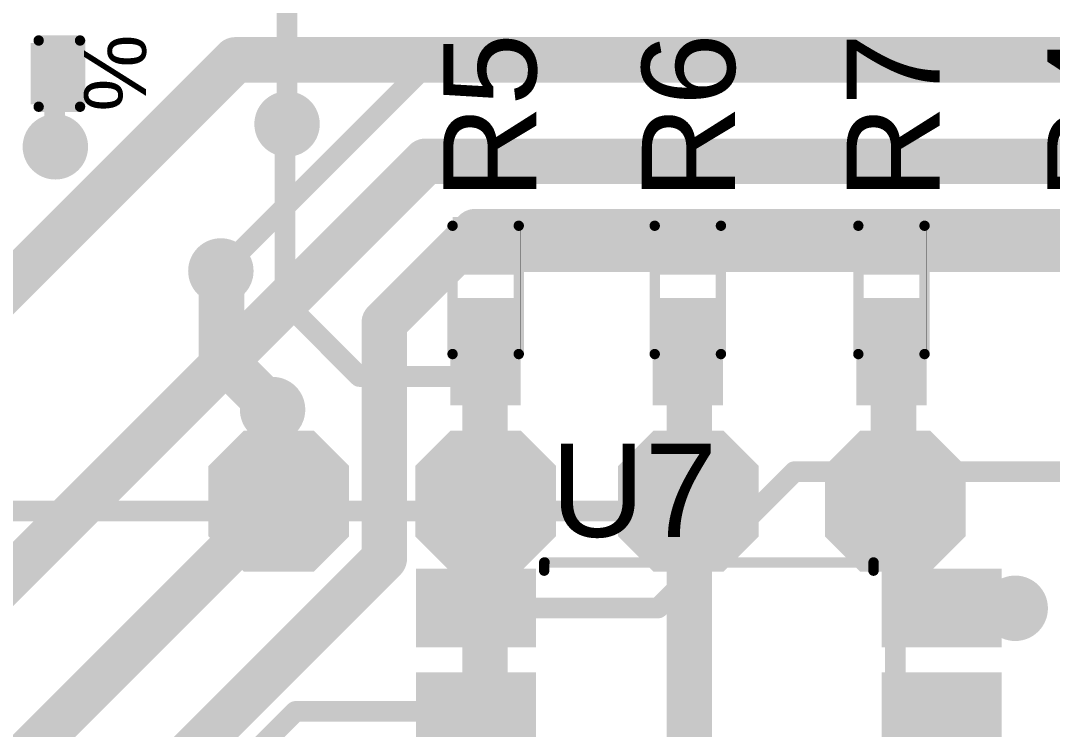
# Model space of a CAD drawing. Header units: millimetres. Extents: x -0.15 to 3.79, y -0.54 to 3.26.
# Drawn here: x 2.5222 to 3.021, y 2.0655 to 2.408 of the extents above; entities that cross this region are included whole.
import ezdxf

# ---------------------------------------------------------------- set-up
doc = ezdxf.new("R2010")
doc.units = ezdxf.units.MM
doc.header["$MEASUREMENT"] = 0
for name, color, linetype in [('BottomLayer', 5, 'Continuous'), ('BottomPaste', 16, 'Continuous'), ('BottomSolder', 6, 'Continuous'), ('TopLayer', 1, 'Continuous'), ('TopOverlay', 2, 'Continuous'), ('TopPaste', 8, 'Continuous'), ('TopSolder', 216, 'Continuous'), ('ViaHoleLayer', 16, 'Continuous')]:
    doc.layers.add(name, color=color, linetype=linetype)
doc.styles.add('Arial', font='', dxfattribs={"height": 0.2})
doc.styles.get('Arial').set_extended_font_data('Arial')

# ---------------------------------------------------------------- blocks, each defined once
blk = doc.blocks.new('16_SOIC_51')
at = {"layer": 'TopLayer'}
for points in [[(-0.025, 0.01496065), (0.025, 0.01496065), (0.025, -0.01496065), (-0.025, -0.01496065)], [(0.2001968, 0.01496065), (0.2501968, 0.01496065), (0.2501968, -0.01496065), (0.2001968, -0.01496065)], [(-0.025, -0.03503935), (0.025, -0.03503935), (0.025, -0.06496065), (-0.025, -0.06496065)], [(0.2001968, -0.03503935), (0.2501968, -0.03503935), (0.2501968, -0.06496065), (0.2001968, -0.06496065)], [(-0.025, -0.08503935), (0.025, -0.08503935), (0.025, -0.11496065), (-0.025, -0.11496065)], [(0.2001968, -0.08503935), (0.2501968, -0.08503935), (0.2501968, -0.11496065), (0.2001968, -0.11496065)], [(-0.025, -0.13503935), (0.025, -0.13503935), (0.025, -0.16496065), (-0.025, -0.16496065)], [(0.2001968, -0.13503935), (0.2501968, -0.13503935), (0.2501968, -0.16496065), (0.2001968, -0.16496065)], [(-0.025, -0.18503935), (0.025, -0.18503935), (0.025, -0.21496065), (-0.025, -0.21496065)], [(0.2001968, -0.18503935), (0.2501968, -0.18503935), (0.2501968, -0.21496065), (0.2001968, -0.21496065)], [(-0.025, -0.23503935), (0.025, -0.23503935), (0.025, -0.26496065), (-0.025, -0.26496065)], [(0.2001968, -0.23503935), (0.2501968, -0.23503935), (0.2501968, -0.26496065), (0.2001968, -0.26496065)], [(-0.025, -0.28503935), (0.025, -0.28503935), (0.025, -0.31496065), (-0.025, -0.31496065)], [(0.2001968, -0.28503935), (0.2501968, -0.28503935), (0.2501968, -0.31496065), (0.2001968, -0.31496065)], [(-0.025, -0.33503935), (0.025, -0.33503935), (0.025, -0.36496065), (-0.025, -0.36496065)], [(0.2001968, -0.33503935), (0.2501968, -0.33503935), (0.2501968, -0.36496065), (0.2001968, -0.36496065)]]:
    blk.add_hatch(color=1, dxfattribs=at).paths.add_polyline_path(points)
at = {"layer": 'TopOverlay'}
blk.add_hatch(color=2, dxfattribs=at).paths.add_polyline_path([(0.029, -0.01), (0.04, -0.01), (0.04, 0.008), (0.029, 0.008)])
at = {"layer": 'TopPaste'}
for points in [[(-0.025, 0.01496065), (0.025, 0.01496065), (0.025, -0.01496065), (-0.025, -0.01496065)], [(0.2001968, 0.01496065), (0.2501968, 0.01496065), (0.2501968, -0.01496065), (0.2001968, -0.01496065)], [(-0.025, -0.03503935), (0.025, -0.03503935), (0.025, -0.06496065), (-0.025, -0.06496065)], [(0.2001968, -0.03503935), (0.2501968, -0.03503935), (0.2501968, -0.06496065), (0.2001968, -0.06496065)], [(-0.025, -0.08503935), (0.025, -0.08503935), (0.025, -0.11496065), (-0.025, -0.11496065)], [(0.2001968, -0.08503935), (0.2501968, -0.08503935), (0.2501968, -0.11496065), (0.2001968, -0.11496065)], [(-0.025, -0.13503935), (0.025, -0.13503935), (0.025, -0.16496065), (-0.025, -0.16496065)], [(0.2001968, -0.13503935), (0.2501968, -0.13503935), (0.2501968, -0.16496065), (0.2001968, -0.16496065)], [(-0.025, -0.18503935), (0.025, -0.18503935), (0.025, -0.21496065), (-0.025, -0.21496065)], [(0.2001968, -0.18503935), (0.2501968, -0.18503935), (0.2501968, -0.21496065), (0.2001968, -0.21496065)], [(-0.025, -0.23503935), (0.025, -0.23503935), (0.025, -0.26496065), (-0.025, -0.26496065)], [(0.2001968, -0.23503935), (0.2501968, -0.23503935), (0.2501968, -0.26496065), (0.2001968, -0.26496065)], [(-0.025, -0.28503935), (0.025, -0.28503935), (0.025, -0.31496065), (-0.025, -0.31496065)], [(0.2001968, -0.28503935), (0.2501968, -0.28503935), (0.2501968, -0.31496065), (0.2001968, -0.31496065)], [(-0.025, -0.33503935), (0.025, -0.33503935), (0.025, -0.36496065), (-0.025, -0.36496065)], [(0.2001968, -0.33503935), (0.2501968, -0.33503935), (0.2501968, -0.36496065), (0.2001968, -0.36496065)]]:
    blk.add_hatch(color=8, dxfattribs=at).paths.add_polyline_path(points)
at = {"layer": 'TopSolder'}
for points in [[(-0.029, 0.01896065), (0.029, 0.01896065), (0.029, -0.01896065), (-0.029, -0.01896065)], [(0.1961968, 0.01896065), (0.2541968, 0.01896065), (0.2541968, -0.01896065), (0.1961968, -0.01896065)], [(-0.029, -0.03103935), (0.029, -0.03103935), (0.029, -0.06896065), (-0.029, -0.06896065)], [(0.1961968, -0.03103935), (0.2541968, -0.03103935), (0.2541968, -0.06896065), (0.1961968, -0.06896065)], [(-0.029, -0.08103935), (0.029, -0.08103935), (0.029, -0.11896065), (-0.029, -0.11896065)], [(0.1961968, -0.08103935), (0.2541968, -0.08103935), (0.2541968, -0.11896065), (0.1961968, -0.11896065)], [(-0.029, -0.13103935), (0.029, -0.13103935), (0.029, -0.16896065), (-0.029, -0.16896065)], [(0.1961968, -0.13103935), (0.2541968, -0.13103935), (0.2541968, -0.16896065), (0.1961968, -0.16896065)], [(-0.029, -0.18103935), (0.029, -0.18103935), (0.029, -0.21896065), (-0.029, -0.21896065)], [(0.1961968, -0.18103935), (0.2541968, -0.18103935), (0.2541968, -0.21896065), (0.1961968, -0.21896065)], [(-0.029, -0.23103935), (0.029, -0.23103935), (0.029, -0.26896065), (-0.029, -0.26896065)], [(0.1961968, -0.23103935), (0.2541968, -0.23103935), (0.2541968, -0.26896065), (0.1961968, -0.26896065)], [(-0.029, -0.28103935), (0.029, -0.28103935), (0.029, -0.31896065), (-0.029, -0.31896065)], [(0.1961968, -0.28103935), (0.2541968, -0.28103935), (0.2541968, -0.31896065), (0.1961968, -0.31896065)], [(-0.029, -0.33103935), (0.029, -0.33103935), (0.029, -0.36896065), (-0.029, -0.36896065)], [(0.1961968, -0.33103935), (0.2541968, -0.33103935), (0.2541968, -0.36896065), (0.1961968, -0.36896065)]]:
    blk.add_hatch(color=216, dxfattribs=at).paths.add_polyline_path(points)
at = {"layer": 'TopOverlay'}
for points, const_width in [([(0.033, 0.022), (0.033, 0.018)], 0.005), ([(0.192, 0.022), (0.033, 0.022)], 0.005), ([(0.1921968, 0.021937), (0.1921968, 0.018)], 0.005), ([(-0.031, 0.001), (-0.036, 0.006)], 0.007874), ([(-0.036, 0.006), (-0.036, -0.004)], 0.007874), ([(-0.031, 0.001), (-0.036, -0.004)], 0.007874), ([(0.033, -0.368), (0.033, -0.372)], 0.005), ([(0.1921968, -0.368), (0.1921968, -0.371937)], 0.005), ([(0.192, -0.372), (0.033, -0.372)], 0.005)]:
    blk.add_lwpolyline(points, dxfattribs=dict(at, const_width=const_width))
for points, const_width in [([(0.03175, 0.022, 1), (0.03425, 0.022, 1)], 0.0025), ([(0.03175, 0.022, 1), (0.03425, 0.022, 1)], 0.0025), ([(0.03175, 0.018, 1), (0.03425, 0.018, 1)], 0.0025), ([(0.19075, 0.022, 1), (0.19325, 0.022, 1)], 0.0025), ([(0.1909468, 0.021937, 1), (0.1934468, 0.021937, 1)], 0.0025), ([(0.1909468, 0.018, 1), (0.1934468, 0.018, 1)], 0.0025), ([(-0.0379685, 0.006, 1), (-0.0340315, 0.006, 1)], 0.003937), ([(-0.0379685, 0.006, 1), (-0.0340315, 0.006, 1)], 0.003937), ([(-0.0329685, 0.001, 1), (-0.0290315, 0.001, 1)], 0.003937), ([(-0.0329685, 0.001, 1), (-0.0290315, 0.001, 1)], 0.003937), ([(-0.0379685, -0.004, 1), (-0.0340315, -0.004, 1)], 0.003937), ([(-0.0379685, -0.004, 1), (-0.0340315, -0.004, 1)], 0.003937), ([(0.03175, -0.368, 1), (0.03425, -0.368, 1)], 0.0025), ([(0.1909468, -0.368, 1), (0.1934468, -0.368, 1)], 0.0025), ([(0.03175, -0.372, 1), (0.03425, -0.372, 1)], 0.0025), ([(0.03175, -0.372, 1), (0.03425, -0.372, 1)], 0.0025), ([(0.19075, -0.372, 1), (0.19325, -0.372, 1)], 0.0025), ([(0.1909468, -0.371937, 1), (0.1934468, -0.371937, 1)], 0.0025)]:
    blk.add_lwpolyline(points, format="xyb", close=True, dxfattribs=dict(at, const_width=const_width))
blk = doc.blocks.new('R___0402_95')
at = {"layer": 'TopLayer'}
for points in [[(-0.0275, -0.0125), (-0.0275, 0.0125), (-0.009499999999999998, 0.0125), (-0.009500000000000001, -0.0125)], [(0.009499999999999998, -0.0125), (0.009500000000000001, 0.0125), (0.0275, 0.0125), (0.0275, -0.0125)]]:
    blk.add_hatch(color=1, dxfattribs=at).paths.add_polyline_path(points)
at = {"layer": 'TopPaste'}
for points in [[(-0.0275, -0.0125), (-0.0275, 0.0125), (-0.009499999999999998, 0.0125), (-0.009500000000000001, -0.0125)], [(0.009499999999999998, -0.0125), (0.009500000000000001, 0.0125), (0.0275, 0.0125), (0.0275, -0.0125)]]:
    blk.add_hatch(color=8, dxfattribs=at).paths.add_polyline_path(points)
at = {"layer": 'TopSolder'}
for points in [[(-0.0296654, -0.0146654), (-0.0296654, 0.0146654), (-0.007334599999999998, 0.0146654), (-0.007334600000000002, -0.0146654)], [(0.007334599999999998, -0.0146654), (0.007334600000000002, 0.0146654), (0.0296654, 0.0146654), (0.0296654, -0.0146654)]]:
    blk.add_hatch(color=216, dxfattribs=at).paths.add_polyline_path(points)
at = {"layer": 'TopOverlay'}
for points, const_width in [([(-0.031, 0.016), (-0.031, -0.016)], 0.005), ([(-0.031, 0.016), (0.031, 0.016)], 0.005), ([(0.031, 0.016), (0.031, -0.016)], 0.005), ([(-0.031, -0.016), (0.031, -0.016)], 0.005), ([(-0.032, -0.017), (0.032, -0.017)], 0.000127)]:
    blk.add_lwpolyline(points, dxfattribs=dict(at, const_width=const_width))
for points, const_width in [([(-0.03225, 0.016, 1), (-0.02975, 0.016, 1)], 0.0025), ([(-0.03225, 0.016, 1), (-0.02975, 0.016, 1)], 0.0025), ([(0.02975, 0.016, 1), (0.03225, 0.016, 1)], 0.0025), ([(0.02975, 0.016, 1), (0.03225, 0.016, 1)], 0.0025), ([(-0.03225, -0.016, 1), (-0.02975, -0.016, 1)], 0.0025), ([(-0.03225, -0.016, 1), (-0.02975, -0.016, 1)], 0.0025), ([(0.02975, -0.016, 1), (0.03225, -0.016, 1)], 0.0025), ([(0.02975, -0.016, 1), (0.03225, -0.016, 1)], 0.0025), ([(-0.0320317, -0.017, 1), (-0.0319683, -0.017, 1)], 6.35e-05), ([(0.0319683, -0.017, 1), (0.0320317, -0.017, 1)], 6.35e-05)]:
    blk.add_lwpolyline(points, format="xyb", close=True, dxfattribs=dict(at, const_width=const_width))
blk = doc.blocks.new('R___0402_96')
at = {"layer": 'TopLayer'}
for points in [[(-0.0275, -0.0125), (-0.0275, 0.0125), (-0.009499999999999998, 0.0125), (-0.009500000000000001, -0.0125)], [(0.009499999999999998, -0.0125), (0.009500000000000001, 0.0125), (0.0275, 0.0125), (0.0275, -0.0125)]]:
    blk.add_hatch(color=1, dxfattribs=at).paths.add_polyline_path(points)
at = {"layer": 'TopPaste'}
for points in [[(-0.0275, -0.0125), (-0.0275, 0.0125), (-0.009499999999999998, 0.0125), (-0.009500000000000001, -0.0125)], [(0.009499999999999998, -0.0125), (0.009500000000000001, 0.0125), (0.0275, 0.0125), (0.0275, -0.0125)]]:
    blk.add_hatch(color=8, dxfattribs=at).paths.add_polyline_path(points)
at = {"layer": 'TopSolder'}
for points in [[(-0.0296654, -0.0146654), (-0.0296654, 0.0146654), (-0.007334599999999998, 0.0146654), (-0.007334600000000002, -0.0146654)], [(0.007334599999999998, -0.0146654), (0.007334600000000002, 0.0146654), (0.0296654, 0.0146654), (0.0296654, -0.0146654)]]:
    blk.add_hatch(color=216, dxfattribs=at).paths.add_polyline_path(points)
at = {"layer": 'TopOverlay'}
for points, const_width in [([(-0.031, 0.016), (-0.031, -0.016)], 0.005), ([(-0.031, 0.016), (0.031, 0.016)], 0.005), ([(0.031, 0.016), (0.031, -0.016)], 0.005), ([(-0.031, -0.016), (0.031, -0.016)], 0.005), ([(-0.032, -0.017), (0.032, -0.017)], 0.000127)]:
    blk.add_lwpolyline(points, dxfattribs=dict(at, const_width=const_width))
for points, const_width in [([(-0.03225, 0.016, 1), (-0.02975, 0.016, 1)], 0.0025), ([(-0.03225, 0.016, 1), (-0.02975, 0.016, 1)], 0.0025), ([(0.02975, 0.016, 1), (0.03225, 0.016, 1)], 0.0025), ([(0.02975, 0.016, 1), (0.03225, 0.016, 1)], 0.0025), ([(-0.03225, -0.016, 1), (-0.02975, -0.016, 1)], 0.0025), ([(-0.03225, -0.016, 1), (-0.02975, -0.016, 1)], 0.0025), ([(0.02975, -0.016, 1), (0.03225, -0.016, 1)], 0.0025), ([(0.02975, -0.016, 1), (0.03225, -0.016, 1)], 0.0025), ([(-0.0320317, -0.017, 1), (-0.0319683, -0.017, 1)], 6.35e-05), ([(0.0319683, -0.017, 1), (0.0320317, -0.017, 1)], 6.35e-05)]:
    blk.add_lwpolyline(points, format="xyb", close=True, dxfattribs=dict(at, const_width=const_width))
blk = doc.blocks.new('R___0402_97')
at = {"layer": 'TopLayer'}
for points in [[(-0.0275, -0.0125), (-0.0275, 0.0125), (-0.009499999999999998, 0.0125), (-0.009500000000000001, -0.0125)], [(0.009499999999999998, -0.0125), (0.009500000000000001, 0.0125), (0.0275, 0.0125), (0.0275, -0.0125)]]:
    blk.add_hatch(color=1, dxfattribs=at).paths.add_polyline_path(points)
at = {"layer": 'TopPaste'}
for points in [[(-0.0275, -0.0125), (-0.0275, 0.0125), (-0.009499999999999998, 0.0125), (-0.009500000000000001, -0.0125)], [(0.009499999999999998, -0.0125), (0.009500000000000001, 0.0125), (0.0275, 0.0125), (0.0275, -0.0125)]]:
    blk.add_hatch(color=8, dxfattribs=at).paths.add_polyline_path(points)
at = {"layer": 'TopSolder'}
for points in [[(-0.0296654, -0.0146654), (-0.0296654, 0.0146654), (-0.007334599999999998, 0.0146654), (-0.007334600000000002, -0.0146654)], [(0.007334599999999998, -0.0146654), (0.007334600000000002, 0.0146654), (0.0296654, 0.0146654), (0.0296654, -0.0146654)]]:
    blk.add_hatch(color=216, dxfattribs=at).paths.add_polyline_path(points)
at = {"layer": 'TopOverlay'}
for points, const_width in [([(-0.031, 0.016), (-0.031, -0.016)], 0.005), ([(-0.031, 0.016), (0.031, 0.016)], 0.005), ([(0.031, 0.016), (0.031, -0.016)], 0.005), ([(-0.031, -0.016), (0.031, -0.016)], 0.005), ([(-0.032, -0.017), (0.032, -0.017)], 0.000127)]:
    blk.add_lwpolyline(points, dxfattribs=dict(at, const_width=const_width))
for points, const_width in [([(-0.03225, 0.016, 1), (-0.02975, 0.016, 1)], 0.0025), ([(-0.03225, 0.016, 1), (-0.02975, 0.016, 1)], 0.0025), ([(0.02975, 0.016, 1), (0.03225, 0.016, 1)], 0.0025), ([(0.02975, 0.016, 1), (0.03225, 0.016, 1)], 0.0025), ([(-0.03225, -0.016, 1), (-0.02975, -0.016, 1)], 0.0025), ([(-0.03225, -0.016, 1), (-0.02975, -0.016, 1)], 0.0025), ([(0.02975, -0.016, 1), (0.03225, -0.016, 1)], 0.0025), ([(0.02975, -0.016, 1), (0.03225, -0.016, 1)], 0.0025), ([(-0.0320317, -0.017, 1), (-0.0319683, -0.017, 1)], 6.35e-05), ([(0.0319683, -0.017, 1), (0.0320317, -0.017, 1)], 6.35e-05)]:
    blk.add_lwpolyline(points, format="xyb", close=True, dxfattribs=dict(at, const_width=const_width))
blk = doc.blocks.new('T__________B_121')
at = {"layer": 'BottomLayer'}
blk.add_hatch(color=5, dxfattribs=at).paths.add_polyline_path([(0.015, 0.03), (-0.015, 0.03), (-0.03, 0.015), (-0.03, -0.015), (-0.015, -0.03), (0.015, -0.03), (0.03, -0.015), (0.03, 0.015)])
at = {"layer": 'BottomPaste'}
blk.add_hatch(color=16, dxfattribs=at).paths.add_polyline_path([(0.015, 0.03), (-0.015, 0.03), (-0.03, 0.015), (-0.03, -0.015), (-0.015, -0.03), (0.015, -0.03), (0.03, -0.015), (0.03, 0.015)])
at = {"layer": 'BottomSolder'}
blk.add_hatch(color=6, dxfattribs=at).paths.add_polyline_path([(0.017, 0.034), (-0.017, 0.034), (-0.034, 0.017), (-0.034, -0.017), (-0.017, -0.034), (0.017, -0.034), (0.034, -0.017), (0.034, 0.017)])
blk = doc.blocks.new('T__________B_124')
at = {"layer": 'BottomLayer'}
blk.add_hatch(color=5, dxfattribs=at).paths.add_polyline_path([(0.015, 0.03), (-0.015, 0.03), (-0.03, 0.015), (-0.03, -0.015), (-0.015, -0.03), (0.015, -0.03), (0.03, -0.015), (0.03, 0.015)])
at = {"layer": 'BottomPaste'}
blk.add_hatch(color=16, dxfattribs=at).paths.add_polyline_path([(0.015, 0.03), (-0.015, 0.03), (-0.03, 0.015), (-0.03, -0.015), (-0.015, -0.03), (0.015, -0.03), (0.03, -0.015), (0.03, 0.015)])
at = {"layer": 'BottomSolder'}
blk.add_hatch(color=6, dxfattribs=at).paths.add_polyline_path([(0.017, 0.034), (-0.017, 0.034), (-0.034, 0.017), (-0.034, -0.017), (-0.017, -0.034), (0.017, -0.034), (0.034, -0.017), (0.034, 0.017)])
blk = doc.blocks.new('T__________B_125')
at = {"layer": 'BottomLayer'}
blk.add_hatch(color=5, dxfattribs=at).paths.add_polyline_path([(0.015, 0.03), (-0.015, 0.03), (-0.03, 0.015), (-0.03, -0.015), (-0.015, -0.03), (0.015, -0.03), (0.03, -0.015), (0.03, 0.015)])
at = {"layer": 'BottomPaste'}
blk.add_hatch(color=16, dxfattribs=at).paths.add_polyline_path([(0.015, 0.03), (-0.015, 0.03), (-0.03, 0.015), (-0.03, -0.015), (-0.015, -0.03), (0.015, -0.03), (0.03, -0.015), (0.03, 0.015)])
at = {"layer": 'BottomSolder'}
blk.add_hatch(color=6, dxfattribs=at).paths.add_polyline_path([(0.017, 0.034), (-0.017, 0.034), (-0.034, 0.017), (-0.034, -0.017), (-0.017, -0.034), (0.017, -0.034), (0.034, -0.017), (0.034, 0.017)])
blk = doc.blocks.new('T__________B_126')
at = {"layer": 'BottomLayer'}
blk.add_hatch(color=5, dxfattribs=at).paths.add_polyline_path([(0.015, 0.03), (-0.015, 0.03), (-0.03, 0.015), (-0.03, -0.015), (-0.015, -0.03), (0.015, -0.03), (0.03, -0.015), (0.03, 0.015)])
at = {"layer": 'BottomPaste'}
blk.add_hatch(color=16, dxfattribs=at).paths.add_polyline_path([(0.015, 0.03), (-0.015, 0.03), (-0.03, 0.015), (-0.03, -0.015), (-0.015, -0.03), (0.015, -0.03), (0.03, -0.015), (0.03, 0.015)])
at = {"layer": 'BottomSolder'}
blk.add_hatch(color=6, dxfattribs=at).paths.add_polyline_path([(0.017, 0.034), (-0.017, 0.034), (-0.034, 0.017), (-0.034, -0.017), (-0.017, -0.034), (0.017, -0.034), (0.034, -0.017), (0.034, 0.017)])
blk = doc.blocks.new('C___0402_160')
at = {"layer": 'TopLayer'}
for points in [[(-0.0275, -0.0125), (-0.0275, 0.0125), (-0.009499999999999998, 0.0125), (-0.009500000000000001, -0.0125)], [(0.009499999999999998, -0.0125), (0.009500000000000001, 0.0125), (0.0275, 0.0125), (0.0275, -0.0125)]]:
    blk.add_hatch(color=1, dxfattribs=at).paths.add_polyline_path(points)
at = {"layer": 'TopPaste'}
for points in [[(-0.0275, -0.0125), (-0.0275, 0.0125), (-0.009499999999999998, 0.0125), (-0.009500000000000001, -0.0125)], [(0.009499999999999998, -0.0125), (0.009500000000000001, 0.0125), (0.0275, 0.0125), (0.0275, -0.0125)]]:
    blk.add_hatch(color=8, dxfattribs=at).paths.add_polyline_path(points)
at = {"layer": 'TopSolder'}
for points in [[(-0.0298622, -0.0148622), (-0.0298622, 0.0148622), (-0.007137799999999999, 0.0148622), (-0.007137800000000001, -0.0148622)], [(0.007137799999999999, -0.0148622), (0.007137800000000001, 0.0148622), (0.0298622, 0.0148622), (0.0298622, -0.0148622)]]:
    blk.add_hatch(color=216, dxfattribs=at).paths.add_polyline_path(points)
at = {"layer": 'TopOverlay', "const_width": 0.005}
for points in [[(-0.011, 0.016), (-0.031, 0.016)], [(-0.031, 0.016), (-0.031, -0.016)], [(0.031, 0.016), (0.011, 0.016)], [(0.031, 0.016), (0.031, -0.016)], [(-0.011, -0.016), (-0.031, -0.016)], [(0.031, -0.016), (0.011, -0.016)]]:
    blk.add_lwpolyline(points, dxfattribs=at)
at = {"layer": 'TopOverlay', "const_width": 0.0025}
for points in [[(-0.03225, 0.016, 1), (-0.02975, 0.016, 1)], [(-0.03225, 0.016, 1), (-0.02975, 0.016, 1)], [(-0.01225, 0.016, 1), (-0.00975, 0.016, 1)], [(0.00975, 0.016, 1), (0.01225, 0.016, 1)], [(0.02975, 0.016, 1), (0.03225, 0.016, 1)], [(0.02975, 0.016, 1), (0.03225, 0.016, 1)], [(-0.03225, -0.016, 1), (-0.02975, -0.016, 1)], [(-0.03225, -0.016, 1), (-0.02975, -0.016, 1)], [(-0.01225, -0.016, 1), (-0.00975, -0.016, 1)], [(0.00975, -0.016, 1), (0.01225, -0.016, 1)], [(0.02975, -0.016, 1), (0.03225, -0.016, 1)], [(0.02975, -0.016, 1), (0.03225, -0.016, 1)]]:
    blk.add_lwpolyline(points, format="xyb", close=True, dxfattribs=at)

msp = doc.modelspace()

# ---------------------------------------------------------------- hatches: boundary and pattern name
at = {"layer": 'BottomLayer'}
h = msp.add_hatch(color=5, dxfattribs=at)
edge = h.paths.add_edge_path()
edge.add_arc((2.651, 2.358), 0.011811, 0, 360)
h = msp.add_hatch(color=5, dxfattribs=at)
edge = h.paths.add_edge_path()
edge.add_arc((2.539, 2.347), 0.011811, 0, 360)
h = msp.add_hatch(color=5, dxfattribs=at)
edge = h.paths.add_edge_path()
edge.add_arc((2.619, 2.287), 0.011811, 0, 360)
h = msp.add_hatch(color=5, dxfattribs=at)
edge = h.paths.add_edge_path()
edge.add_arc((2.747, 2.236), 0.011811, 0, 360)
h = msp.add_hatch(color=5, dxfattribs=at)
edge = h.paths.add_edge_path()
edge.add_arc((2.8454251, 2.236), 0.011811, 0, 360)
h = msp.add_hatch(color=5, dxfattribs=at)
edge = h.paths.add_edge_path()
edge.add_arc((2.9438503, 2.236), 0.011811, 0, 360)
h = msp.add_hatch(color=5, dxfattribs=at)
edge = h.paths.add_edge_path()
edge.add_arc((2.644, 2.22), 0.011811, 0, 360)
h = msp.add_hatch(color=5, dxfattribs=at)
edge = h.paths.add_edge_path()
edge.add_arc((3.003, 2.124), 0.011811, 0, 360)
at = {"layer": 'BottomSolder'}
h = msp.add_hatch(color=6, dxfattribs=at)
edge = h.paths.add_edge_path()
edge.add_arc((2.651, 2.358), 0.015811, 0, 360)
h = msp.add_hatch(color=6, dxfattribs=at)
edge = h.paths.add_edge_path()
edge.add_arc((2.539, 2.347), 0.015811, 0, 360)
h = msp.add_hatch(color=6, dxfattribs=at)
edge = h.paths.add_edge_path()
edge.add_arc((2.619, 2.287), 0.015811, 0, 360)
h = msp.add_hatch(color=6, dxfattribs=at)
edge = h.paths.add_edge_path()
edge.add_arc((2.747, 2.236), 0.015811, 0, 360)
h = msp.add_hatch(color=6, dxfattribs=at)
edge = h.paths.add_edge_path()
edge.add_arc((2.8454251, 2.236), 0.015811, 0, 360)
h = msp.add_hatch(color=6, dxfattribs=at)
edge = h.paths.add_edge_path()
edge.add_arc((2.9438503, 2.236), 0.015811, 0, 360)
h = msp.add_hatch(color=6, dxfattribs=at)
edge = h.paths.add_edge_path()
edge.add_arc((2.644, 2.22), 0.015811, 0, 360)
h = msp.add_hatch(color=6, dxfattribs=at)
edge = h.paths.add_edge_path()
edge.add_arc((3.003, 2.124), 0.015811, 0, 360)
at = {"layer": 'TopLayer'}
h = msp.add_hatch(color=1, dxfattribs=at)
edge = h.paths.add_edge_path()
edge.add_arc((2.651, 2.358), 0.011811, 0, 360)
h = msp.add_hatch(color=1, dxfattribs=at)
edge = h.paths.add_edge_path()
edge.add_arc((2.539, 2.347), 0.011811, 0, 360)
for points in [[(2.731, 2.2864685), (3.256, 2.2864685), (3.256, 2.3129999), (2.731, 2.3129999)], [(2.73, 2.222), (2.764, 2.222), (2.764, 2.2739684), (2.73, 2.2739684)], [(2.8277342, 2.222), (2.8617342, 2.222), (2.8617342, 2.2739684), (2.8277342, 2.2739684)], [(2.9261594, 2.222), (2.9601594, 2.222), (2.9601594, 2.2739684), (2.9261594, 2.2739684)]]:
    msp.add_hatch(color=1, dxfattribs=at).paths.add_polyline_path(points)
h = msp.add_hatch(color=1, dxfattribs=at)
edge = h.paths.add_edge_path()
edge.add_arc((2.619, 2.287), 0.011811, 0, 360)
h = msp.add_hatch(color=1, dxfattribs=at)
edge = h.paths.add_edge_path()
edge.add_arc((2.747, 2.236), 0.011811, 0, 360)
h = msp.add_hatch(color=1, dxfattribs=at)
edge = h.paths.add_edge_path()
edge.add_arc((2.8454251, 2.236), 0.011811, 0, 360)
h = msp.add_hatch(color=1, dxfattribs=at)
edge = h.paths.add_edge_path()
edge.add_arc((2.9438503, 2.236), 0.011811, 0, 360)
h = msp.add_hatch(color=1, dxfattribs=at)
edge = h.paths.add_edge_path()
edge.add_arc((2.644, 2.22), 0.011811, 0, 360)
h = msp.add_hatch(color=1, dxfattribs=at)
edge = h.paths.add_edge_path()
edge.add_arc((3.003, 2.124), 0.011811, 0, 360)
at = {"layer": 'TopSolder'}
h = msp.add_hatch(color=216, dxfattribs=at)
edge = h.paths.add_edge_path()
edge.add_arc((2.651, 2.358), 0.015811, 0, 360)
h = msp.add_hatch(color=216, dxfattribs=at)
edge = h.paths.add_edge_path()
edge.add_arc((2.539, 2.347), 0.015811, 0, 360)
h = msp.add_hatch(color=216, dxfattribs=at)
edge = h.paths.add_edge_path()
edge.add_arc((2.619, 2.287), 0.015811, 0, 360)
h = msp.add_hatch(color=216, dxfattribs=at)
edge = h.paths.add_edge_path()
edge.add_arc((2.747, 2.236), 0.015811, 0, 360)
h = msp.add_hatch(color=216, dxfattribs=at)
edge = h.paths.add_edge_path()
edge.add_arc((2.8454251, 2.236), 0.015811, 0, 360)
h = msp.add_hatch(color=216, dxfattribs=at)
edge = h.paths.add_edge_path()
edge.add_arc((2.9438503, 2.236), 0.015811, 0, 360)
h = msp.add_hatch(color=216, dxfattribs=at)
edge = h.paths.add_edge_path()
edge.add_arc((2.644, 2.22), 0.015811, 0, 360)
h = msp.add_hatch(color=216, dxfattribs=at)
edge = h.paths.add_edge_path()
edge.add_arc((3.003, 2.124), 0.015811, 0, 360)
at = {"layer": 'ViaHoleLayer'}
h = msp.add_hatch(color=16, dxfattribs=at)
edge = h.paths.add_edge_path()
edge.add_arc((2.651, 2.358), 0.0059055, 0, 360)
h = msp.add_hatch(color=16, dxfattribs=at)
edge = h.paths.add_edge_path()
edge.add_arc((2.539, 2.347), 0.0059055, 0, 360)
h = msp.add_hatch(color=16, dxfattribs=at)
edge = h.paths.add_edge_path()
edge.add_arc((2.619, 2.287), 0.0059055, 0, 360)
h = msp.add_hatch(color=16, dxfattribs=at)
edge = h.paths.add_edge_path()
edge.add_arc((2.747, 2.236), 0.0059055, 0, 360)
h = msp.add_hatch(color=16, dxfattribs=at)
edge = h.paths.add_edge_path()
edge.add_arc((2.8454251, 2.236), 0.0059055, 0, 360)
h = msp.add_hatch(color=16, dxfattribs=at)
edge = h.paths.add_edge_path()
edge.add_arc((2.9438503, 2.236), 0.0059055, 0, 360)
h = msp.add_hatch(color=16, dxfattribs=at)
edge = h.paths.add_edge_path()
edge.add_arc((2.644, 2.22), 0.0059055, 0, 360)
h = msp.add_hatch(color=16, dxfattribs=at)
edge = h.paths.add_edge_path()
edge.add_arc((3.003, 2.124), 0.0059055, 0, 360)

# ---------------------------------------------------------------- linework, layer by layer
at = {"layer": 'BottomLayer'}
for points, const_width in [([(2.651, 2.358), (2.651, 2.679)], 0.01), ([(2.619, 2.287), (2.725, 2.393)], 0.01), ([(2.725, 2.393), (3.4500001, 2.393)], 0.01), ([(2.417, 2.039), (2.718, 2.34)], 0.022), ([(2.718, 2.34), (3.2012422, 2.34)], 0.022), ([(2.698, 2.262), (2.742, 2.306)], 0.022), ([(2.742, 2.306), (3.117132, 2.306)], 0.022), ([(2.698, 2.148), (2.698, 2.262)], 0.022), ([(2.7466897, 2.2356897), (2.747, 2.236)], 0.022), ([(2.7466897, 2.178462), (2.7466897, 2.2356897)], 0.022), ([(2.8454251, 2.1781974), (2.8454251, 2.2355611)], 0.022), ([(2.9438503, 2.236), (2.9441606, 2.2356897)], 0.022), ([(2.9441606, 2.1766117), (2.9441606, 2.2356897)], 0.022), ([(2.644, 2.22), (2.6443103, 2.2196897)], 0.022), ([(2.6443103, 2.178462), (2.6443103, 2.2196897)], 0.022), ([(2.4652277, 1.994), (2.647, 2.1757723)], 0.022), ([(2.6443103, 2.178462), (2.647, 2.1757723)], 0.022), ([(2.744, 2.1757723), (2.7466897, 2.178462)], 0.022), ([(2.7466897, 1.8153103), (2.7466897, 2.1757723)], 0.022), ([(2.843, 2.1757723), (2.8454251, 2.1781974)], 0.022), ([(2.843, 2.1757723), (2.8454251, 2.1733472)], 0.022), ([(2.9441606, 2.1766117), (2.945, 2.1757723)], 0.022), ([(2.8454251, 1.8395749), (2.8454251, 2.1733472)], 0.022), ([(2.945, 1.9024389), (2.945, 2.1757723)], 0.01), ([(2.494, 1.944), (2.698, 2.148)], 0.022)]:
    msp.add_lwpolyline(points, dxfattribs=dict(at, const_width=const_width))
for points, const_width in [([(2.7225, 2.393, 1), (2.7275, 2.393, 1)], 0.005), ([(2.7225, 2.393, 1), (2.7275, 2.393, 1)], 0.005), ([(2.6485, 2.358, 1), (2.6535, 2.358, 1)], 0.005), ([(2.7125, 2.34, 1), (2.7235, 2.34, 1)], 0.011), ([(2.7125, 2.34, 1), (2.7235, 2.34, 1)], 0.011), ([(2.7365, 2.306, 1), (2.7475, 2.306, 1)], 0.011), ([(2.7365, 2.306, 1), (2.7475, 2.306, 1)], 0.011), ([(2.6165, 2.287, 1), (2.6215, 2.287, 1)], 0.005), ([(2.6925, 2.262, 1), (2.7035, 2.262, 1)], 0.011), ([(2.6925, 2.262, 1), (2.7035, 2.262, 1)], 0.011), ([(2.7411897, 2.2356897, 1), (2.7521897, 2.2356897, 1)], 0.011), ([(2.7411897, 2.2356897, 1), (2.7521897, 2.2356897, 1)], 0.011), ([(2.7415, 2.236, 1), (2.7525, 2.236, 1)], 0.011), ([(2.8399251, 2.2355611, 1), (2.8509251, 2.2355611, 1)], 0.011), ([(2.9383503, 2.236, 1), (2.9493503, 2.236, 1)], 0.011), ([(2.9386606, 2.2356897, 1), (2.9496606, 2.2356897, 1)], 0.011), ([(2.9386606, 2.2356897, 1), (2.9496606, 2.2356897, 1)], 0.011), ([(2.6385, 2.22, 1), (2.6495, 2.22, 1)], 0.011), ([(2.6388103, 2.2196897, 1), (2.6498103, 2.2196897, 1)], 0.011), ([(2.6388103, 2.2196897, 1), (2.6498103, 2.2196897, 1)], 0.011), ([(2.6388103, 2.178462, 1), (2.6498103, 2.178462, 1)], 0.011), ([(2.6388103, 2.178462, 1), (2.6498103, 2.178462, 1)], 0.011), ([(2.6415, 2.1757723, 1), (2.6525, 2.1757723, 1)], 0.011), ([(2.6415, 2.1757723, 1), (2.6525, 2.1757723, 1)], 0.011), ([(2.7385, 2.1757723, 1), (2.7495, 2.1757723, 1)], 0.011), ([(2.7411897, 2.178462, 1), (2.7521897, 2.178462, 1)], 0.011), ([(2.7411897, 2.178462, 1), (2.7521897, 2.178462, 1)], 0.011), ([(2.7411897, 2.1757723, 1), (2.7521897, 2.1757723, 1)], 0.011), ([(2.8375, 2.1757723, 1), (2.8485, 2.1757723, 1)], 0.011), ([(2.8375, 2.1757723, 1), (2.8485, 2.1757723, 1)], 0.011), ([(2.8399251, 2.1781974, 1), (2.8509251, 2.1781974, 1)], 0.011), ([(2.8399251, 2.1781974, 1), (2.8509251, 2.1781974, 1)], 0.011), ([(2.9386606, 2.1766117, 1), (2.9496606, 2.1766117, 1)], 0.011), ([(2.9386606, 2.1766117, 1), (2.9496606, 2.1766117, 1)], 0.011), ([(2.9395, 2.1757723, 1), (2.9505, 2.1757723, 1)], 0.011), ([(2.8399251, 2.1733472, 1), (2.8509251, 2.1733472, 1)], 0.011), ([(2.8399251, 2.1733472, 1), (2.8509251, 2.1733472, 1)], 0.011), ([(2.9425, 2.1757723, 1), (2.9475, 2.1757723, 1)], 0.005), ([(2.6925, 2.148, 1), (2.7035, 2.148, 1)], 0.011), ([(2.6925, 2.148, 1), (2.7035, 2.148, 1)], 0.011)]:
    msp.add_lwpolyline(points, format="xyb", close=True, dxfattribs=dict(at, const_width=const_width))
at = {"layer": 'TopLayer'}
for points, const_width in [([(2.466, 2.229), (2.626, 2.389)], 0.022), ([(2.626, 2.389), (3.22, 2.389)], 0.022), ([(2.5384311, 2.3823612), (2.5387155, 2.3820768)], 0.01), ([(2.5387155, 2.3472845), (2.5387155, 2.3820768)], 0.01), ([(2.65, 2.357), (2.651, 2.358)], 0.01), ([(2.65, 2.2720001), (2.65, 2.357)], 0.01), ([(2.5387155, 2.3472845), (2.539, 2.347)], 0.01), ([(2.619, 2.287), (2.6193103, 2.2866897)], 0.022), ([(2.6193103, 2.2451286), (2.6193103, 2.2866897)], 0.022), ([(2.65, 2.2720001), (2.6860001, 2.236)], 0.01), ([(2.6193103, 2.2451286), (2.644, 2.2204389)], 0.022), ([(2.6860001, 2.236), (2.747, 2.236)], 0.01), ([(2.8454251, 2.1964632), (2.8454251, 2.236)], 0.01), ([(2.644, 2.22), (2.644, 2.2204389)], 0.022), ([(2.8199619, 2.171), (2.8454251, 2.1964632)], 0.01), ([(2.8303931, 2.1241654), (2.8962277, 2.19)], 0.01), ([(2.8962277, 2.19), (3.078, 2.19)], 0.01), ([(2.505, 2.171), (2.8199619, 2.171)], 0.01), ([(2.967498, 2.1241654), (2.9675807, 2.1240827)], 0.022), ([(2.9675807, 2.1240827), (3.0029173, 2.1240827)], 0.022), ([(3.0029173, 2.1240827), (3.003, 2.124)], 0.022), ([(2.7423012, 2.1241654), (2.8303931, 2.1241654)], 0.01), ([(2.309, 1.7280866), (2.6550788, 2.0741654)], 0.01), ([(2.6550788, 2.0741654), (2.7423012, 2.0741654)], 0.01)]:
    msp.add_lwpolyline(points, dxfattribs=dict(at, const_width=const_width))
for points, const_width in [([(2.6205, 2.389, 1), (2.6315, 2.389, 1)], 0.011), ([(2.6205, 2.389, 1), (2.6315, 2.389, 1)], 0.011), ([(2.5359311, 2.3823612, 1), (2.5409311, 2.3823612, 1)], 0.005), ([(2.5362155, 2.3820768, 1), (2.5412155, 2.3820768, 1)], 0.005), ([(2.5362155, 2.3820768, 1), (2.5412155, 2.3820768, 1)], 0.005), ([(2.6475, 2.357, 1), (2.6525, 2.357, 1)], 0.005), ([(2.6475, 2.357, 1), (2.6525, 2.357, 1)], 0.005), ([(2.6485, 2.358, 1), (2.6535, 2.358, 1)], 0.005), ([(2.5362155, 2.3472845, 1), (2.5412155, 2.3472845, 1)], 0.005), ([(2.5362155, 2.3472845, 1), (2.5412155, 2.3472845, 1)], 0.005), ([(2.5365, 2.347, 1), (2.5415, 2.347, 1)], 0.005), ([(2.6135, 2.287, 1), (2.6245, 2.287, 1)], 0.011), ([(2.6138103, 2.2866897, 1), (2.6248103, 2.2866897, 1)], 0.011), ([(2.6138103, 2.2866897, 1), (2.6248103, 2.2866897, 1)], 0.011), ([(2.6475, 2.2720001, 1), (2.6525, 2.2720001, 1)], 0.005), ([(2.6475, 2.2720001, 1), (2.6525, 2.2720001, 1)], 0.005), ([(2.6138103, 2.2451286, 1), (2.6248103, 2.2451286, 1)], 0.011), ([(2.6138103, 2.2451286, 1), (2.6248103, 2.2451286, 1)], 0.011), ([(2.6835001, 2.236, 1), (2.6885001, 2.236, 1)], 0.005), ([(2.6835001, 2.236, 1), (2.6885001, 2.236, 1)], 0.005), ([(2.7445, 2.236, 1), (2.7495, 2.236, 1)], 0.005), ([(2.8429251, 2.236, 1), (2.8479251, 2.236, 1)], 0.005), ([(2.6385, 2.2204389, 1), (2.6495, 2.2204389, 1)], 0.011), ([(2.6385, 2.2204389, 1), (2.6495, 2.2204389, 1)], 0.011), ([(2.6385, 2.22, 1), (2.6495, 2.22, 1)], 0.011), ([(2.8429251, 2.1964632, 1), (2.8479251, 2.1964632, 1)], 0.005), ([(2.8429251, 2.1964632, 1), (2.8479251, 2.1964632, 1)], 0.005), ([(2.8937277, 2.19, 1), (2.8987277, 2.19, 1)], 0.005), ([(2.8937277, 2.19, 1), (2.8987277, 2.19, 1)], 0.005), ([(2.8174619, 2.171, 1), (2.8224619, 2.171, 1)], 0.005), ([(2.8174619, 2.171, 1), (2.8224619, 2.171, 1)], 0.005), ([(2.961998, 2.1241654, 1), (2.972998, 2.1241654, 1)], 0.011), ([(2.9620807, 2.1240827, 1), (2.9730807, 2.1240827, 1)], 0.011), ([(2.9620807, 2.1240827, 1), (2.9730807, 2.1240827, 1)], 0.011), ([(2.9974173, 2.1240827, 1), (3.0084173, 2.1240827, 1)], 0.011), ([(2.9974173, 2.1240827, 1), (3.0084173, 2.1240827, 1)], 0.011), ([(2.9975, 2.124, 1), (3.0085, 2.124, 1)], 0.011), ([(2.7398012, 2.1241654, 1), (2.7448012, 2.1241654, 1)], 0.005), ([(2.8278931, 2.1241654, 1), (2.8328931, 2.1241654, 1)], 0.005), ([(2.8278931, 2.1241654, 1), (2.8328931, 2.1241654, 1)], 0.005), ([(2.6525788, 2.0741654, 1), (2.6575788, 2.0741654, 1)], 0.005), ([(2.6525788, 2.0741654, 1), (2.6575788, 2.0741654, 1)], 0.005), ([(2.7398012, 2.0741654, 1), (2.7448012, 2.0741654, 1)], 0.005)]:
    msp.add_lwpolyline(points, format="xyb", close=True, dxfattribs=dict(at, const_width=const_width))

# ---------------------------------------------------------------- block references
for name, p, rotation in [('C___0402_160', (2.5199311, 2.3823612), 180), ('R___0402_97', (2.747, 2.2778435), 90), ('R___0402_96', (2.8447343, 2.2778435), 90), ('R___0402_95', (2.9431595, 2.2778435), 90), ('T__________B_121', (2.647, 2.1757723), 180), ('T__________B_126', (2.747, 2.1757723), 180), ('T__________B_125', (2.845, 2.1757723), 180), ('T__________B_124', (2.945, 2.1757723), 180), ('16_SOIC_51', (2.967498, 1.7741654), 180)]:
    msp.add_blockref(name, p, dxfattribs=dict(rotation=rotation))

# ---------------------------------------------------------------- texts
at = {"layer": 'TopOverlay', "style": 'Arial'}
for s, height, rotation, p in [('%', 0.03, 270, (2.5528756, 2.4012363)), ('R5', 0.045, 90, (2.7714927, 2.3215121)), ('R6', 0.045, 90, (2.8674926, 2.3215122)), ('R4', 0.045, 90, (3.0634927, 2.3215121)), ('R7', 0.045, 90, (2.9664927, 2.3215121))]:
    msp.add_text(s, height=height, rotation=rotation, dxfattribs=at).set_placement(p)
msp.add_text('U7', height=0.045, dxfattribs=at).set_placement((2.7785121, 2.1585073))

doc.saveas('drawing.dxf')
